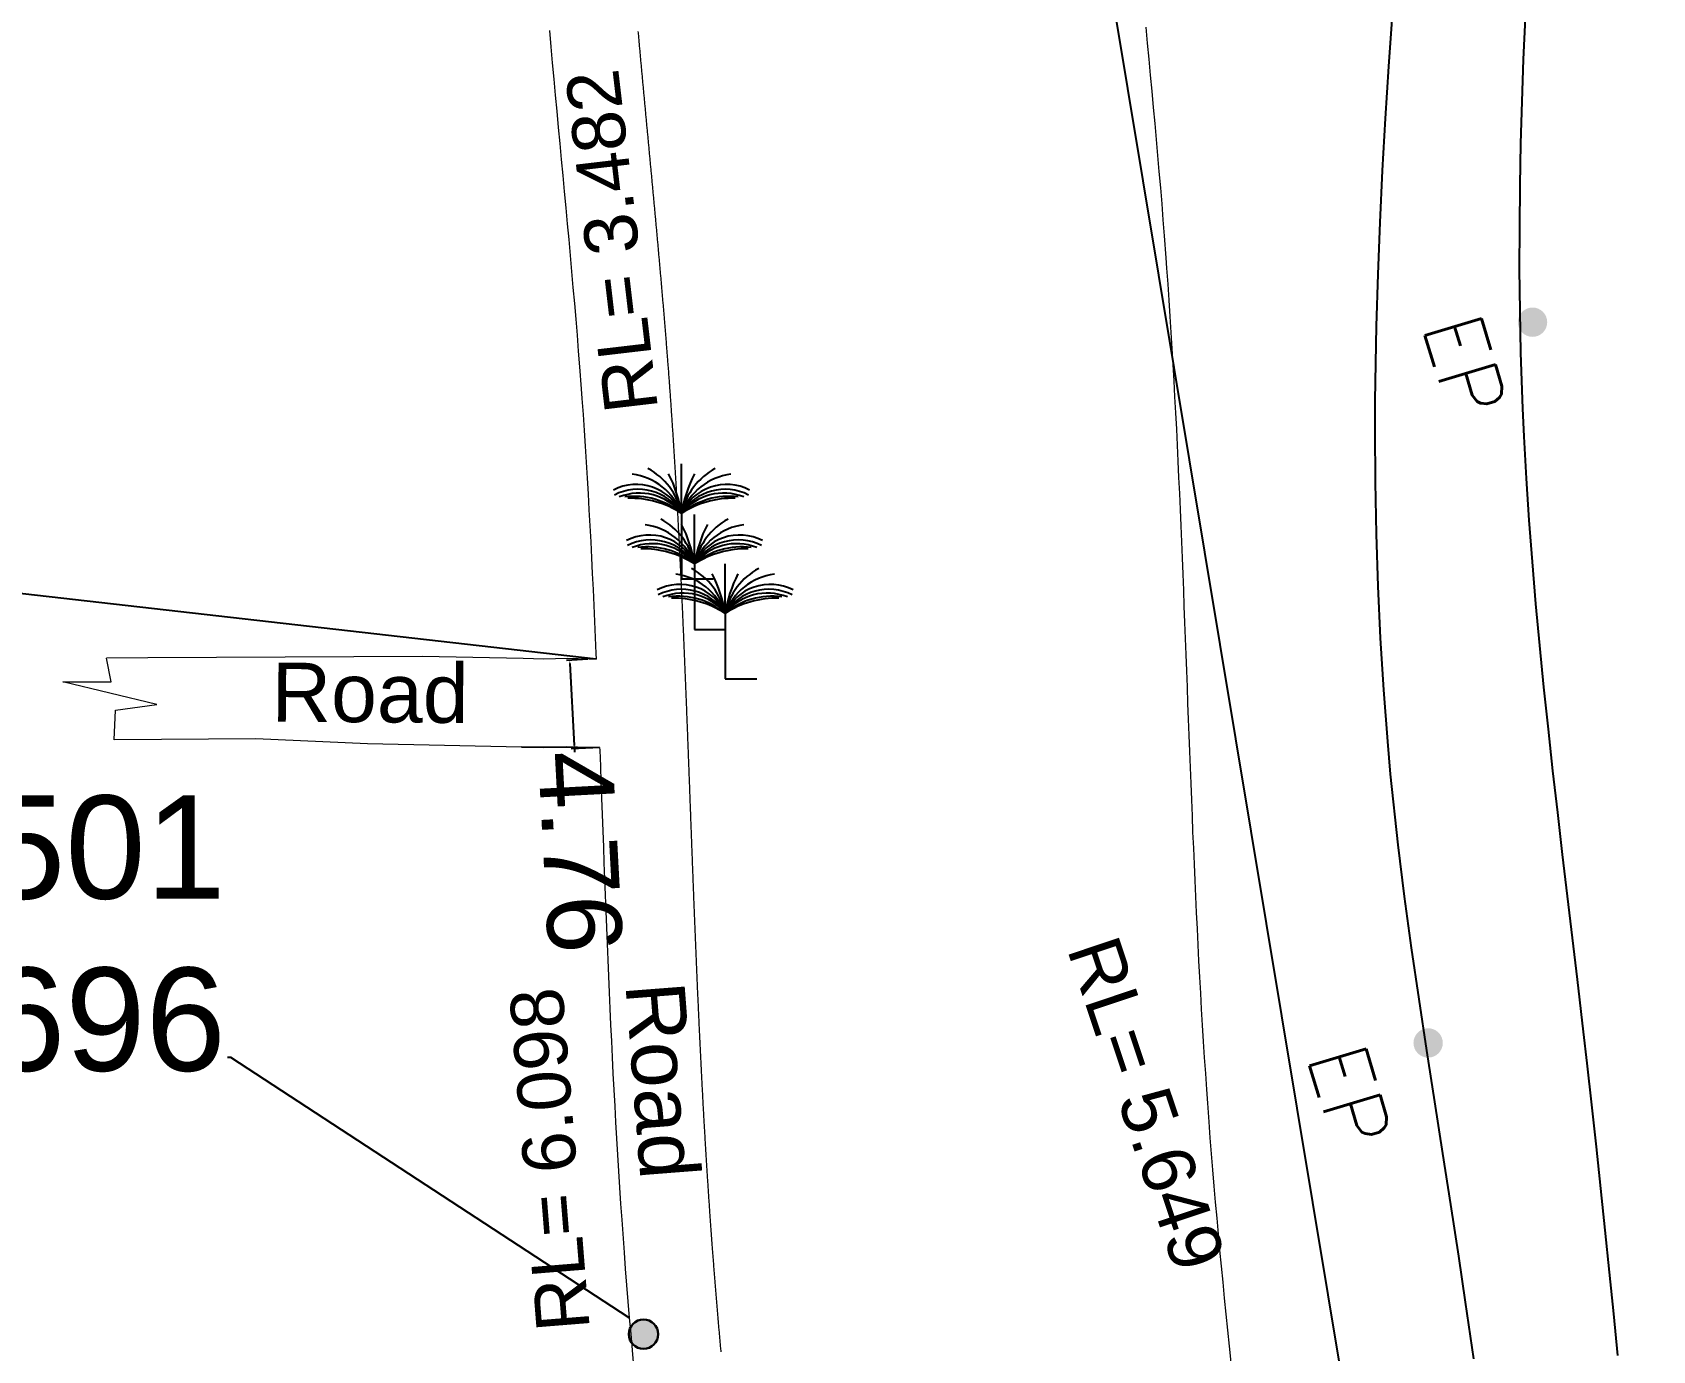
# Model space of a CAD drawing. Header units: millimetres. Extents: x 234588 to 238075, y 2578744 to 2579543.
# Drawn here: x 234881.4 to 234968.4, y 2578886.6 to 2578957.4 of the extents above; entities that cross this region are included whole.
import ezdxf

# ---------------------------------------------------------------- set-up
doc = ezdxf.new("R2010")
doc.units = ezdxf.units.MM
doc.header["$MEASUREMENT"] = 0
doc.header["$PDMODE"] = 98
doc.header["$PDSIZE"] = 0.5
for name, color, linetype in [('Boundary', 6, 'Continuous'), ('COORDINATES', 7, 'Continuous'), ('Points-NUM', 4, 'Continuous'), ('Points-TXT', 3, 'Continuous'), ('RL', 7, 'Continuous')]:
    doc.layers.add(name, color=color, linetype=linetype)
doc.layers.add('EP', color=1, linetype='Continuous', lineweight=30)
doc.styles.add('romans', font='romans.shx')
doc.styles.get("Standard").update_dxf_attribs({"font": 'arial.ttf'})
doc.dimstyles.get("Standard").update_dxf_attribs({"dimtxt": 4, "dimasz": 0.18, "dimexe": 0.18, "dimexo": 0.0625, "dimgap": 0.09, "dimtad": 0, "dimzin": 0, "dimdsep": 46, "dimtxsty": 'Standard', "dimcen": 0.09, "dimadec": 0, "dimazin": 0, "dimtfac": 1, "dimtofl": 0, "dimtmove": 0, "dimatfit": 3, "dimfxl": 1, "dimtolj": 1, "dimtzin": 0, "dimarcsym": 0})

# ---------------------------------------------------------------- blocks, each defined once
blk = doc.blocks.new('*D18')
at = {"layer": 'Defpoints', "color": 0}
for p in [(234911.298, 2578923.772), (234910.509, 2578918.965), (234911.552, 2578919.021)]:
    blk.add_point(p, dxfattribs=at)
at = {"layer": 'Points-NUM', "color": 0, "lineweight": -2}
for p, q in [((234911.236, 2578923.769), (234910.076, 2578923.707)), ((234910.265, 2578923.536), (234910.5, 2578919.145)), ((234911.489, 2578919.017), (234910.33, 2578918.955)), ((234910.509, 2578918.965), (234910.519, 2578918.785))]:
    blk.add_line(p, q, dxfattribs=at)
at = {"layer": 'Points-NUM', "color": 0}
for points in [[(234910.295, 2578923.538), (234910.235, 2578923.535), (234910.256, 2578923.716)], [(234910.53, 2578919.146), (234910.47, 2578919.143), (234910.509, 2578918.965)]]:
    blk.add_solid(points, dxfattribs=at)
at = {"layer": 'Points-NUM', "color": 0, "lineweight": 0, "insert": (234910.805, 2578913.429), "char_height": 4, "attachment_point": 5, "rotation": 273.05733}
blk.add_mtext('\\A1;4.76', dxfattribs=at)
blk = doc.blocks.new('*D24')
at = {"layer": 'Defpoints', "color": 0}
for p in [(234842.909, 2579383.192), (234968.204, 2578785.8), (234942.797, 2578781.582)]:
    blk.add_point(p, dxfattribs=at)
at = {"layer": 'Points-NUM', "color": 0, "lineweight": -2}
for p, q in [((234842.971, 2579383.202), (234868.493, 2579387.44)), ((234868.345, 2579387.233), (234917.209, 2579092.932)), ((234968.174, 2578785.978), (234919.967, 2579076.322)), ((234942.859, 2578781.592), (234968.382, 2578785.83))]:
    blk.add_line(p, q, dxfattribs=at)
at = {"layer": 'Points-NUM', "color": 0}
for points in [[(234868.374, 2579387.238), (234868.315, 2579387.228), (234868.315, 2579387.41)], [(234968.204, 2578785.983), (234968.145, 2578785.973), (234968.204, 2578785.8)]]:
    blk.add_solid(points, dxfattribs=at)
at = {"layer": 'Points-NUM', "color": 0, "insert": (234918.588, 2579084.627), "char_height": 4, "attachment_point": 5, "rotation": 279.42713}
blk.add_mtext('\\A1;609.85', dxfattribs=at)

msp = doc.modelspace()

# ---------------------------------------------------------------- hatches: boundary and pattern name
at = {"layer": 'Points-NUM'}
h = msp.add_hatch(color=1, dxfattribs=at)
h.dxf.hatch_style = 1
h.paths.add_polyline_path([(234961.15, 2578941.869, 1), (234962.725, 2578941.869, 1)])
h = msp.add_hatch(color=1, dxfattribs=at)
h.dxf.hatch_style = 1
h.paths.add_polyline_path([(234955.546, 2578903.167, 1), (234957.121, 2578903.167, 1)])
h = msp.add_hatch(color=1, dxfattribs=at)
h.dxf.hatch_style = 1
h.paths.add_polyline_path([(234913.444, 2578887.51, 1), (234915.019, 2578887.51, 1)])

# ---------------------------------------------------------------- linework, layer by layer
at = {"layer": 'Boundary'}
for points in [[(234954.4, 2578958.378), (234954.204, 2578955.591), (234954.026, 2578952.804), (234953.869, 2578950.017), (234953.735, 2578947.228), (234953.626, 2578944.439), (234953.544, 2578941.65), (234953.48, 2578937.67), (234953.473, 2578936.068), (234953.488, 2578933.277), (234953.539, 2578930.486), (234953.628, 2578927.697), (234953.757, 2578924.91), (234953.929, 2578922.126), (234954.144, 2578919.346), (234954.302, 2578917.605), (234954.71, 2578913.8), (234955.053, 2578911.033), (234955.427, 2578908.27), (234955.826, 2578905.51), (234956.243, 2578902.752), (234956.672, 2578899.995), (234957.106, 2578897.238), (234957.538, 2578894.482), (234957.962, 2578891.724), (234958.329, 2578889.252), (234958.76, 2578886.202)], [(234966.511, 2578886.378), (234966.292, 2578888.62), (234966.067, 2578890.862), (234965.838, 2578893.105), (234965.603, 2578895.349), (234965.362, 2578897.592), (234965.116, 2578899.835), (234964.865, 2578902.079), (234964.673, 2578903.758), (234964.345, 2578906.564), (234964.079, 2578908.807), (234963.813, 2578911.049), (234963.549, 2578913.292), (234963.288, 2578915.534), (234963.033, 2578917.777), (234962.787, 2578920.019), (234962.551, 2578922.262), (234962.328, 2578924.505), (234962.12, 2578926.749), (234961.929, 2578928.993), (234961.758, 2578931.237), (234961.609, 2578933.482), (234961.484, 2578935.728), (234961.414, 2578937.242), (234961.313, 2578940.221), (234961.268, 2578942.469), (234961.246, 2578944.717), (234961.248, 2578946.966), (234961.272, 2578949.215), (234961.315, 2578951.466), (234961.378, 2578953.716), (234961.458, 2578955.967), (234961.553, 2578958.219)]]:
    msp.add_lwpolyline(points, dxfattribs=at)
at = {"layer": 'Boundary', "lineweight": 20}
for points in [[(234909.162, 2578957.528), (234909.239, 2578956.659), (234909.318, 2578955.791), (234909.397, 2578954.926), (234909.477, 2578954.059), (234909.558, 2578953.194), (234909.639, 2578952.329), (234909.72, 2578951.465), (234909.801, 2578950.602), (234909.882, 2578949.74), (234909.963, 2578948.879), (234910.043, 2578948.018), (234910.122, 2578947.159), (234910.201, 2578946.302), (234910.279, 2578945.445), (234910.356, 2578944.588), (234910.431, 2578943.732), (234910.505, 2578942.877), (234910.578, 2578942.023), (234910.648, 2578941.17), (234910.717, 2578940.317), (234910.784, 2578939.466), (234910.872, 2578938.296), (234910.911, 2578937.764), (234910.971, 2578936.912), (234911.029, 2578936.06), (234911.085, 2578935.208), (234911.139, 2578934.354), (234911.191, 2578933.501), (234911.241, 2578932.646), (234911.289, 2578931.792), (234911.336, 2578930.936), (234911.381, 2578930.08), (234911.425, 2578929.223), (234911.467, 2578928.366), (234911.508, 2578927.508), (234911.548, 2578926.649), (234911.587, 2578925.79), (234911.624, 2578924.931), (234911.661, 2578924.07), (234911.673, 2578923.773)], [(234918.383, 2578886.574), (234918.377, 2578886.647), (234918.37, 2578886.719), (234918.364, 2578886.791), (234918.357, 2578886.863), (234918.351, 2578886.935), (234918.344, 2578887.008), (234918.338, 2578887.08), (234918.331, 2578887.152), (234918.325, 2578887.224), (234918.319, 2578887.296), (234918.312, 2578887.368), (234918.306, 2578887.441), (234918.299, 2578887.513), (234918.293, 2578887.585), (234918.287, 2578887.657), (234918.28, 2578887.729), (234918.274, 2578887.802), (234918.268, 2578887.874), (234918.261, 2578887.946), (234918.255, 2578888.018), (234918.249, 2578888.09), (234918.243, 2578888.163), (234918.236, 2578888.235), (234918.23, 2578888.307), (234918.224, 2578888.379), (234918.218, 2578888.452), (234918.212, 2578888.524), (234918.205, 2578888.596), (234918.199, 2578888.668), (234918.193, 2578888.74), (234918.187, 2578888.813), (234918.181, 2578888.885), (234918.175, 2578888.957), (234918.169, 2578889.029), (234918.163, 2578889.102), (234918.157, 2578889.174), (234918.151, 2578889.246), (234918.144, 2578889.318), (234918.138, 2578889.39), (234918.132, 2578889.463), (234918.126, 2578889.535), (234918.12, 2578889.607), (234918.114, 2578889.679), (234918.108, 2578889.752), (234918.103, 2578889.824), (234918.097, 2578889.896), (234918.091, 2578889.968), (234918.085, 2578890.041), (234918.079, 2578890.113), (234918.073, 2578890.185), (234918.067, 2578890.257), (234918.062, 2578890.33), (234918.056, 2578890.402), (234918.05, 2578890.474), (234918.044, 2578890.546), (234918.038, 2578890.619), (234918.033, 2578890.691), (234918.027, 2578890.763), (234918.021, 2578890.835), (234918.016, 2578890.908), (234918.01, 2578890.98), (234918.004, 2578891.052), (234917.999, 2578891.124), (234917.993, 2578891.197), (234917.987, 2578891.269), (234917.982, 2578891.341), (234917.976, 2578891.413), (234917.97, 2578891.486), (234917.965, 2578891.558), (234917.959, 2578891.63), (234917.954, 2578891.703), (234917.948, 2578891.775), (234917.943, 2578891.847), (234917.937, 2578891.919), (234917.932, 2578891.992), (234917.926, 2578892.064), (234917.921, 2578892.136), (234917.915, 2578892.209), (234917.91, 2578892.284), (234917.904, 2578892.367), (234917.897, 2578892.45), (234917.891, 2578892.534), (234917.885, 2578892.617), (234917.879, 2578892.7), (234917.873, 2578892.783), (234917.867, 2578892.867), (234917.861, 2578892.95), (234917.855, 2578893.033), (234917.849, 2578893.117), (234917.843, 2578893.2), (234917.837, 2578893.276), (234917.833, 2578893.337), (234917.828, 2578893.399), (234917.824, 2578893.46), (234917.82, 2578893.521), (234917.815, 2578893.583), (234917.811, 2578893.644), (234917.807, 2578893.705), (234917.802, 2578893.767), (234917.798, 2578893.828), (234917.794, 2578893.89), (234917.789, 2578893.951), (234917.785, 2578894.017), (234917.78, 2578894.089), (234917.775, 2578894.161), (234917.77, 2578894.234), (234917.765, 2578894.306), (234917.76, 2578894.378), (234917.755, 2578894.451), (234917.75, 2578894.523), (234917.745, 2578894.595), (234917.74, 2578894.668), (234917.735, 2578894.74), (234917.73, 2578894.812), (234917.725, 2578894.885), (234917.721, 2578894.957), (234917.716, 2578895.029), (234917.711, 2578895.102), (234917.706, 2578895.174), (234917.702, 2578895.247), (234917.697, 2578895.319), (234917.692, 2578895.391), (234917.687, 2578895.464), (234917.683, 2578895.536), (234917.678, 2578895.608), (234917.673, 2578895.681), (234917.668, 2578895.753), (234917.664, 2578895.826), (234917.659, 2578895.898), (234917.655, 2578895.97), (234917.65, 2578896.043), (234917.645, 2578896.115), (234917.641, 2578896.187), (234917.636, 2578896.26), (234917.632, 2578896.332), (234917.627, 2578896.405), (234917.622, 2578896.477), (234917.618, 2578896.549), (234917.613, 2578896.622), (234917.609, 2578896.694), (234917.604, 2578896.767), (234917.6, 2578896.839), (234917.596, 2578896.911), (234917.591, 2578896.984), (234917.587, 2578897.056), (234917.582, 2578897.129), (234917.578, 2578897.201), (234917.573, 2578897.273), (234917.569, 2578897.346), (234917.564, 2578897.418), (234917.56, 2578897.491), (234917.556, 2578897.563), (234917.552, 2578897.636), (234917.547, 2578897.708), (234917.543, 2578897.78), (234917.539, 2578897.853), (234917.534, 2578897.925), (234917.53, 2578897.998), (234917.526, 2578898.07), (234917.522, 2578898.143), (234917.517, 2578898.215), (234917.513, 2578898.287), (234917.509, 2578898.36), (234917.505, 2578898.432), (234917.501, 2578898.505), (234917.496, 2578898.577), (234917.492, 2578898.65), (234917.488, 2578898.722), (234917.484, 2578898.794), (234917.48, 2578898.867), (234917.476, 2578898.939), (234917.472, 2578899.012), (234917.468, 2578899.084), (234917.463, 2578899.157), (234917.459, 2578899.229), (234917.455, 2578899.302), (234917.451, 2578899.374), (234917.447, 2578899.446), (234917.443, 2578899.519), (234917.439, 2578899.591), (234917.435, 2578899.664), (234917.431, 2578899.736), (234917.427, 2578899.809), (234917.423, 2578899.881), (234917.419, 2578899.954), (234917.415, 2578900.026), (234917.412, 2578900.099), (234917.408, 2578900.171), (234917.404, 2578900.244), (234917.4, 2578900.316), (234917.396, 2578900.388), (234917.392, 2578900.461), (234917.388, 2578900.533), (234917.385, 2578900.606), (234917.381, 2578900.678), (234917.377, 2578900.751), (234917.373, 2578900.823), (234917.369, 2578900.896), (234917.365, 2578900.968), (234917.362, 2578901.041), (234917.358, 2578901.113), (234917.354, 2578901.186), (234917.35, 2578901.258), (234917.347, 2578901.331), (234917.343, 2578901.403), (234917.339, 2578901.476), (234917.336, 2578901.548), (234917.332, 2578901.621), (234917.328, 2578901.693), (234917.324, 2578901.766), (234917.321, 2578901.838), (234917.317, 2578901.911), (234917.313, 2578901.983), (234917.31, 2578902.056), (234917.306, 2578902.128), (234917.303, 2578902.201), (234917.299, 2578902.273), (234917.295, 2578902.346), (234917.292, 2578902.418), (234917.288, 2578902.491), (234917.285, 2578902.563), (234917.281, 2578902.636), (234917.277, 2578902.708), (234917.274, 2578902.781), (234917.27, 2578902.853), (234917.267, 2578902.926), (234917.263, 2578902.998), (234917.26, 2578903.071), (234917.256, 2578903.143), (234917.253, 2578903.216), (234917.249, 2578903.288), (234917.246, 2578903.361), (234917.242, 2578903.433), (234917.239, 2578903.506), (234917.236, 2578903.578), (234917.232, 2578903.651), (234917.229, 2578903.723), (234917.225, 2578903.796), (234917.222, 2578903.868), (234917.219, 2578903.941), (234917.215, 2578904.013), (234917.212, 2578904.086), (234917.208, 2578904.158), (234917.205, 2578904.231), (234917.202, 2578904.303), (234917.198, 2578904.376), (234917.195, 2578904.448), (234917.192, 2578904.521), (234917.188, 2578904.593), (234917.185, 2578904.666), (234917.182, 2578904.739), (234917.178, 2578904.811), (234917.175, 2578904.884), (234917.172, 2578904.956), (234917.168, 2578905.029), (234917.165, 2578905.101), (234917.162, 2578905.174), (234917.159, 2578905.246), (234917.155, 2578905.319), (234917.152, 2578905.391), (234917.149, 2578905.464), (234917.146, 2578905.536), (234917.143, 2578905.609), (234917.139, 2578905.681), (234917.136, 2578905.754), (234917.133, 2578905.827), (234917.13, 2578905.899), (234917.126, 2578905.972), (234917.123, 2578906.044), (234917.12, 2578906.117), (234917.117, 2578906.189), (234917.114, 2578906.262), (234917.111, 2578906.334), (234917.108, 2578906.407), (234917.104, 2578906.479), (234917.101, 2578906.552), (234917.098, 2578906.624), (234917.095, 2578906.697), (234917.092, 2578906.77), (234917.089, 2578906.842), (234917.086, 2578906.915), (234917.083, 2578906.987), (234917.079, 2578907.06), (234917.076, 2578907.132), (234917.073, 2578907.205), (234917.07, 2578907.277), (234917.067, 2578907.35), (234917.064, 2578907.423), (234917.061, 2578907.495), (234917.058, 2578907.568), (234917.055, 2578907.64), (234917.052, 2578907.713), (234917.049, 2578907.785), (234917.046, 2578907.858), (234917.043, 2578907.93), (234917.04, 2578908.003), (234917.037, 2578908.076), (234917.034, 2578908.148), (234917.031, 2578908.221), (234917.028, 2578908.293), (234917.025, 2578908.366), (234917.022, 2578908.438), (234917.019, 2578908.511), (234917.016, 2578908.583), (234917.013, 2578908.656), (234917.01, 2578908.729), (234917.007, 2578908.801), (234917.004, 2578908.874), (234917.001, 2578908.946), (234916.998, 2578909.019), (234916.995, 2578909.091), (234916.992, 2578909.164), (234916.99, 2578909.236), (234916.987, 2578909.309), (234916.984, 2578909.382), (234916.981, 2578909.454), (234916.978, 2578909.527), (234916.975, 2578909.599), (234916.972, 2578909.672), (234916.969, 2578909.744), (234916.966, 2578909.817), (234916.963, 2578909.89), (234916.961, 2578909.962), (234916.958, 2578910.035), (234916.955, 2578910.107), (234916.952, 2578910.18), (234916.949, 2578910.252), (234916.946, 2578910.325), (234916.943, 2578910.398), (234916.94, 2578910.47), (234916.938, 2578910.543), (234916.935, 2578910.615), (234916.932, 2578910.688), (234916.929, 2578910.76), (234916.926, 2578910.833), (234916.924, 2578910.905), (234916.921, 2578910.978), (234916.918, 2578911.051), (234916.915, 2578911.123), (234916.912, 2578911.196), (234916.909, 2578911.268), (234916.907, 2578911.341), (234916.904, 2578911.413), (234916.901, 2578911.486), (234916.898, 2578911.559), (234916.895, 2578911.631), (234916.893, 2578911.704), (234916.89, 2578911.776), (234916.887, 2578911.849), (234916.884, 2578911.921), (234916.881, 2578911.994), (234916.879, 2578912.067), (234916.876, 2578912.139), (234916.873, 2578912.212), (234916.87, 2578912.284), (234916.868, 2578912.357), (234916.865, 2578912.429), (234916.862, 2578912.502), (234916.859, 2578912.575), (234916.857, 2578912.647), (234916.854, 2578912.72), (234916.851, 2578912.792), (234916.848, 2578912.865), (234916.846, 2578912.937), (234916.843, 2578913.01), (234916.84, 2578913.083), (234916.837, 2578913.155), (234916.835, 2578913.228), (234916.832, 2578913.3), (234916.829, 2578913.373), (234916.826, 2578913.445), (234916.824, 2578913.518), (234916.821, 2578913.591), (234916.818, 2578913.663), (234916.815, 2578913.736), (234916.813, 2578913.808), (234916.81, 2578913.881), (234916.807, 2578913.951), (234916.805, 2578914.021), (234916.802, 2578914.091), (234916.8, 2578914.161), (234916.797, 2578914.231), (234916.794, 2578914.301), (234916.792, 2578914.371), (234916.789, 2578914.441), (234916.786, 2578914.511), (234916.784, 2578914.581), (234916.781, 2578914.651), (234916.779, 2578914.721), (234916.776, 2578914.796), (234916.773, 2578914.871), (234916.77, 2578914.946), (234916.767, 2578915.022), (234916.765, 2578915.097), (234916.762, 2578915.172), (234916.759, 2578915.247), (234916.756, 2578915.322), (234916.753, 2578915.397), (234916.751, 2578915.473), (234916.748, 2578915.548), (234916.745, 2578915.623), (234916.742, 2578915.695), (234916.74, 2578915.768), (234916.737, 2578915.84), (234916.734, 2578915.913), (234916.731, 2578915.985), (234916.729, 2578916.058), (234916.726, 2578916.131), (234916.723, 2578916.203), (234916.721, 2578916.276), (234916.718, 2578916.348), (234916.715, 2578916.421), (234916.712, 2578916.493), (234916.71, 2578916.566), (234916.707, 2578916.639), (234916.704, 2578916.711), (234916.702, 2578916.784), (234916.699, 2578916.856), (234916.696, 2578916.929), (234916.694, 2578917.001), (234916.691, 2578917.074), (234916.688, 2578917.147), (234916.685, 2578917.219), (234916.683, 2578917.292), (234916.68, 2578917.364), (234916.677, 2578917.437), (234916.675, 2578917.509), (234916.672, 2578917.582), (234916.669, 2578917.654), (234916.666, 2578917.727), (234916.664, 2578917.8), (234916.661, 2578917.872), (234916.658, 2578917.945), (234916.655, 2578918.017), (234916.653, 2578918.09), (234916.65, 2578918.162), (234916.647, 2578918.235), (234916.645, 2578918.307), (234916.642, 2578918.38), (234916.639, 2578918.453), (234916.636, 2578918.525), (234916.634, 2578918.598), (234916.631, 2578918.67), (234916.628, 2578918.743), (234916.625, 2578918.815), (234916.623, 2578918.888), (234916.62, 2578918.961), (234916.617, 2578919.033), (234916.614, 2578919.106), (234916.612, 2578919.178), (234916.609, 2578919.251), (234916.606, 2578919.323), (234916.603, 2578919.396), (234916.6, 2578919.468), (234916.598, 2578919.541), (234916.595, 2578919.614), (234916.592, 2578919.686), (234916.589, 2578919.759), (234916.587, 2578919.831), (234916.584, 2578919.904), (234916.581, 2578919.976), (234916.578, 2578920.049), (234916.575, 2578920.121), (234916.573, 2578920.194), (234916.57, 2578920.266), (234916.567, 2578920.339), (234916.564, 2578920.412), (234916.561, 2578920.484), (234916.559, 2578920.557), (234916.556, 2578920.629), (234916.553, 2578920.702), (234916.55, 2578920.774), (234916.547, 2578920.847), (234916.545, 2578920.919), (234916.542, 2578920.992), (234916.539, 2578921.065), (234916.536, 2578921.137), (234916.533, 2578921.21), (234916.53, 2578921.282), (234916.527, 2578921.355), (234916.525, 2578921.427), (234916.522, 2578921.5), (234916.519, 2578921.572), (234916.516, 2578921.645), (234916.513, 2578921.717), (234916.51, 2578921.79), (234916.507, 2578921.863), (234916.504, 2578921.935), (234916.502, 2578922.008), (234916.499, 2578922.08), (234916.496, 2578922.153), (234916.493, 2578922.225), (234916.49, 2578922.298), (234916.487, 2578922.37), (234916.484, 2578922.443), (234916.481, 2578922.515), (234916.478, 2578922.588), (234916.475, 2578922.66), (234916.472, 2578922.733), (234916.469, 2578922.806), (234916.466, 2578922.878), (234916.463, 2578922.951), (234916.461, 2578923.023), (234916.458, 2578923.096), (234916.455, 2578923.168), (234916.452, 2578923.241), (234916.449, 2578923.313), (234916.446, 2578923.386), (234916.443, 2578923.458), (234916.44, 2578923.531), (234916.437, 2578923.603), (234916.434, 2578923.676), (234916.431, 2578923.748), (234916.428, 2578923.821), (234916.425, 2578923.894), (234916.422, 2578923.966), (234916.419, 2578924.039), (234916.416, 2578924.111), (234916.412, 2578924.184), (234916.409, 2578924.256), (234916.406, 2578924.329), (234916.403, 2578924.401), (234916.4, 2578924.474), (234916.397, 2578924.546), (234916.394, 2578924.619), (234916.391, 2578924.691), (234916.388, 2578924.764), (234916.385, 2578924.836), (234916.382, 2578924.909), (234916.378, 2578924.981), (234916.375, 2578925.054), (234916.372, 2578925.126), (234916.369, 2578925.199), (234916.366, 2578925.271), (234916.363, 2578925.344), (234916.36, 2578925.417), (234916.356, 2578925.489), (234916.353, 2578925.562), (234916.35, 2578925.634), (234916.347, 2578925.707), (234916.344, 2578925.779), (234916.341, 2578925.852), (234916.337, 2578925.924), (234916.334, 2578925.997), (234916.331, 2578926.069), (234916.328, 2578926.142), (234916.324, 2578926.214), (234916.321, 2578926.287), (234916.318, 2578926.359), (234916.315, 2578926.432), (234916.311, 2578926.504), (234916.308, 2578926.577), (234916.305, 2578926.649), (234916.301, 2578926.722), (234916.298, 2578926.794), (234916.295, 2578926.867), (234916.292, 2578926.939), (234916.288, 2578927.012), (234916.285, 2578927.084), (234916.281, 2578927.157), (234916.278, 2578927.229), (234916.275, 2578927.302), (234916.271, 2578927.374), (234916.268, 2578927.447), (234916.265, 2578927.519), (234916.261, 2578927.592), (234916.258, 2578927.664), (234916.255, 2578927.737), (234916.251, 2578927.809), (234916.248, 2578927.882), (234916.244, 2578927.954), (234916.241, 2578928.027), (234916.237, 2578928.099), (234916.234, 2578928.172), (234916.23, 2578928.244), (234916.227, 2578928.317), (234916.223, 2578928.389), (234916.22, 2578928.462), (234916.216, 2578928.534), (234916.213, 2578928.607), (234916.209, 2578928.679), (234916.206, 2578928.752), (234916.202, 2578928.824), (234916.199, 2578928.897), (234916.195, 2578928.969), (234916.191, 2578929.042), (234916.188, 2578929.114), (234916.184, 2578929.187), (234916.181, 2578929.259), (234916.177, 2578929.332), (234916.174, 2578929.404), (234916.17, 2578929.477), (234916.166, 2578929.549), (234916.163, 2578929.622), (234916.159, 2578929.694), (234916.155, 2578929.767), (234916.151, 2578929.839), (234916.148, 2578929.912), (234916.144, 2578929.984), (234916.14, 2578930.056), (234916.137, 2578930.129), (234916.133, 2578930.201), (234916.129, 2578930.274), (234916.126, 2578930.346), (234916.122, 2578930.419), (234916.118, 2578930.491), (234916.114, 2578930.564), (234916.11, 2578930.636), (234916.106, 2578930.709), (234916.103, 2578930.781), (234916.099, 2578930.854), (234916.095, 2578930.926), (234916.091, 2578930.999), (234916.087, 2578931.071), (234916.083, 2578931.144), (234916.08, 2578931.216), (234916.076, 2578931.289), (234916.072, 2578931.361), (234916.068, 2578931.433), (234916.064, 2578931.506), (234916.06, 2578931.578), (234916.056, 2578931.651), (234916.052, 2578931.723), (234916.048, 2578931.796), (234916.044, 2578931.868), (234916.04, 2578931.941), (234916.036, 2578932.013), (234916.032, 2578932.086), (234916.028, 2578932.158), (234916.024, 2578932.231), (234916.02, 2578932.303), (234916.016, 2578932.375), (234916.012, 2578932.448), (234916.007, 2578932.52), (234916.003, 2578932.593), (234915.999, 2578932.665), (234915.995, 2578932.738), (234915.991, 2578932.81), (234915.987, 2578932.883), (234915.983, 2578932.955), (234915.979, 2578933.027), (234915.974, 2578933.1), (234915.97, 2578933.172), (234915.966, 2578933.245), (234915.962, 2578933.317), (234915.957, 2578933.39), (234915.953, 2578933.462), (234915.949, 2578933.535), (234915.945, 2578933.607), (234915.94, 2578933.679), (234915.936, 2578933.752), (234915.932, 2578933.824), (234915.927, 2578933.897), (234915.923, 2578933.969), (234915.918, 2578934.042), (234915.914, 2578934.114), (234915.91, 2578934.187), (234915.905, 2578934.259), (234915.901, 2578934.331), (234915.896, 2578934.404), (234915.892, 2578934.476), (234915.888, 2578934.549), (234915.883, 2578934.621), (234915.879, 2578934.694), (234915.874, 2578934.766), (234915.87, 2578934.838), (234915.865, 2578934.911), (234915.86, 2578934.983), (234915.856, 2578935.056), (234915.851, 2578935.128), (234915.847, 2578935.2), (234915.842, 2578935.273), (234915.838, 2578935.345), (234915.833, 2578935.418), (234915.828, 2578935.49), (234915.824, 2578935.563), (234915.819, 2578935.635), (234915.814, 2578935.707), (234915.81, 2578935.78), (234915.805, 2578935.852), (234915.8, 2578935.925), (234915.795, 2578935.997), (234915.791, 2578936.069), (234915.786, 2578936.142), (234915.781, 2578936.214), (234915.776, 2578936.287), (234915.772, 2578936.359), (234915.767, 2578936.432), (234915.762, 2578936.504), (234915.757, 2578936.576), (234915.752, 2578936.649), (234915.747, 2578936.721), (234915.742, 2578936.794), (234915.737, 2578936.866), (234915.732, 2578936.938), (234915.727, 2578937.011), (234915.722, 2578937.083), (234915.718, 2578937.156), (234915.713, 2578937.228), (234915.708, 2578937.3), (234915.702, 2578937.373), (234915.697, 2578937.445), (234915.692, 2578937.518), (234915.687, 2578937.59), (234915.682, 2578937.662), (234915.677, 2578937.735), (234915.672, 2578937.807), (234915.667, 2578937.879), (234915.662, 2578937.952), (234915.656, 2578938.024), (234915.651, 2578938.097), (234915.648, 2578938.145), (234915.645, 2578938.19), (234915.641, 2578938.236), (234915.638, 2578938.281), (234915.635, 2578938.327), (234915.631, 2578938.373), (234915.628, 2578938.418), (234915.625, 2578938.464), (234915.621, 2578938.509), (234915.618, 2578938.555), (234915.615, 2578938.6), (234915.611, 2578938.646), (234915.604, 2578938.743), (234915.597, 2578938.842), (234915.589, 2578938.942), (234915.582, 2578939.041), (234915.574, 2578939.14), (234915.567, 2578939.239), (234915.559, 2578939.338), (234915.552, 2578939.438), (234915.544, 2578939.537), (234915.537, 2578939.636), (234915.529, 2578939.735), (234915.522, 2578939.834), (234915.516, 2578939.906), (234915.51, 2578939.978), (234915.505, 2578940.051), (234915.499, 2578940.123), (234915.493, 2578940.195), (234915.488, 2578940.268), (234915.482, 2578940.34), (234915.476, 2578940.412), (234915.471, 2578940.485), (234915.465, 2578940.557), (234915.459, 2578940.629), (234915.454, 2578940.702), (234915.448, 2578940.774), (234915.442, 2578940.846), (234915.436, 2578940.919), (234915.43, 2578940.991), (234915.424, 2578941.064), (234915.419, 2578941.136), (234915.413, 2578941.208), (234915.407, 2578941.281), (234915.401, 2578941.353), (234915.395, 2578941.425), (234915.389, 2578941.498), (234915.383, 2578941.57), (234915.377, 2578941.642), (234915.372, 2578941.715), (234915.366, 2578941.787), (234915.36, 2578941.859), (234915.354, 2578941.932), (234915.348, 2578942.004), (234915.342, 2578942.076), (234915.336, 2578942.149), (234915.33, 2578942.221), (234915.324, 2578942.293), (234915.318, 2578942.366), (234915.311, 2578942.438), (234915.305, 2578942.51), (234915.299, 2578942.583), (234915.293, 2578942.655), (234915.287, 2578942.727), (234915.281, 2578942.8), (234915.275, 2578942.872), (234915.269, 2578942.944), (234915.262, 2578943.017), (234915.256, 2578943.089), (234915.25, 2578943.161), (234915.244, 2578943.234), (234915.238, 2578943.306), (234915.232, 2578943.378), (234915.225, 2578943.45), (234915.219, 2578943.523), (234915.213, 2578943.595), (234915.206, 2578943.667), (234915.2, 2578943.74), (234915.194, 2578943.812), (234915.188, 2578943.884), (234915.181, 2578943.957), (234915.175, 2578944.029), (234915.169, 2578944.101), (234915.163, 2578944.174), (234915.156, 2578944.246), (234915.15, 2578944.318), (234915.143, 2578944.391), (234915.137, 2578944.463), (234915.131, 2578944.535), (234915.124, 2578944.608), (234915.118, 2578944.68), (234915.112, 2578944.752), (234915.105, 2578944.824), (234915.099, 2578944.897), (234915.092, 2578944.969), (234915.086, 2578945.041), (234915.08, 2578945.114), (234915.073, 2578945.186), (234915.067, 2578945.258), (234915.06, 2578945.331), (234915.054, 2578945.403), (234915.047, 2578945.475), (234915.041, 2578945.548), (234915.034, 2578945.62), (234915.028, 2578945.692), (234915.021, 2578945.764), (234915.015, 2578945.837), (234915.008, 2578945.909), (234915.002, 2578945.981), (234914.995, 2578946.054), (234914.989, 2578946.126), (234914.982, 2578946.198), (234914.975, 2578946.271), (234914.969, 2578946.343), (234914.962, 2578946.415), (234914.956, 2578946.487), (234914.949, 2578946.56), (234914.943, 2578946.632), (234914.936, 2578946.704), (234914.929, 2578946.777), (234914.923, 2578946.849), (234914.916, 2578946.921), (234914.91, 2578946.994), (234914.903, 2578947.066), (234914.896, 2578947.138), (234914.89, 2578947.21), (234914.883, 2578947.283), (234914.876, 2578947.355), (234914.87, 2578947.427), (234914.863, 2578947.5), (234914.856, 2578947.572), (234914.85, 2578947.644), (234914.843, 2578947.717), (234914.836, 2578947.789), (234914.83, 2578947.861), (234914.823, 2578947.933), (234914.816, 2578948.006), (234914.81, 2578948.078), (234914.803, 2578948.15), (234914.796, 2578948.223), (234914.79, 2578948.295), (234914.783, 2578948.367), (234914.776, 2578948.439), (234914.769, 2578948.512), (234914.763, 2578948.584), (234914.756, 2578948.656), (234914.749, 2578948.729), (234914.742, 2578948.801), (234914.736, 2578948.873), (234914.729, 2578948.945), (234914.722, 2578949.018), (234914.716, 2578949.09), (234914.709, 2578949.162), (234914.702, 2578949.235), (234914.695, 2578949.307), (234914.689, 2578949.379), (234914.682, 2578949.451), (234914.675, 2578949.524), (234914.668, 2578949.596), (234914.661, 2578949.668), (234914.655, 2578949.741), (234914.648, 2578949.813), (234914.641, 2578949.885), (234914.634, 2578949.957), (234914.628, 2578950.03), (234914.621, 2578950.102), (234914.614, 2578950.174), (234914.607, 2578950.247), (234914.6, 2578950.319), (234914.594, 2578950.391), (234914.587, 2578950.464), (234914.58, 2578950.536), (234914.573, 2578950.608), (234914.566, 2578950.68), (234914.56, 2578950.753), (234914.553, 2578950.825), (234914.546, 2578950.897), (234914.539, 2578950.97), (234914.533, 2578951.042), (234914.526, 2578951.114), (234914.519, 2578951.186), (234914.512, 2578951.259), (234914.505, 2578951.331), (234914.499, 2578951.403), (234914.492, 2578951.476), (234914.485, 2578951.548), (234914.478, 2578951.62), (234914.471, 2578951.692), (234914.465, 2578951.765), (234914.458, 2578951.837), (234914.451, 2578951.909), (234914.444, 2578951.982), (234914.437, 2578952.054), (234914.431, 2578952.126), (234914.424, 2578952.198), (234914.417, 2578952.271), (234914.41, 2578952.343), (234914.403, 2578952.415), (234914.397, 2578952.488), (234914.39, 2578952.56), (234914.383, 2578952.632), (234914.376, 2578952.704), (234914.37, 2578952.777), (234914.363, 2578952.849), (234914.356, 2578952.921), (234914.349, 2578952.994), (234914.342, 2578953.066), (234914.336, 2578953.138), (234914.329, 2578953.21), (234914.322, 2578953.283), (234914.315, 2578953.355), (234914.309, 2578953.427), (234914.302, 2578953.5), (234914.295, 2578953.572), (234914.288, 2578953.644), (234914.282, 2578953.716), (234914.275, 2578953.789), (234914.268, 2578953.861), (234914.261, 2578953.933), (234914.255, 2578954.006), (234914.248, 2578954.078), (234914.241, 2578954.15), (234914.234, 2578954.222), (234914.228, 2578954.295), (234914.221, 2578954.367), (234914.214, 2578954.439), (234914.208, 2578954.512), (234914.201, 2578954.584), (234914.194, 2578954.656), (234914.188, 2578954.729), (234914.181, 2578954.801), (234914.174, 2578954.873), (234914.167, 2578954.945), (234914.161, 2578955.018), (234914.154, 2578955.09), (234914.147, 2578955.162), (234914.141, 2578955.235), (234914.134, 2578955.307), (234914.127, 2578955.379), (234914.121, 2578955.451), (234914.114, 2578955.524), (234914.108, 2578955.596), (234914.101, 2578955.668), (234914.094, 2578955.741), (234914.088, 2578955.813), (234914.081, 2578955.885), (234914.074, 2578955.958), (234914.068, 2578956.03), (234914.061, 2578956.102), (234914.055, 2578956.174), (234914.048, 2578956.247), (234914.041, 2578956.319), (234914.035, 2578956.391), (234914.028, 2578956.464), (234914.022, 2578956.536), (234914.015, 2578956.608), (234914.009, 2578956.681), (234914.002, 2578956.753), (234913.996, 2578956.825), (234913.989, 2578956.897), (234913.983, 2578956.97), (234913.976, 2578957.042), (234913.969, 2578957.114), (234913.963, 2578957.187), (234913.957, 2578957.259), (234913.95, 2578957.331), (234913.944, 2578957.404), (234913.937, 2578957.476)], [(234941.178, 2578957.717), (234941.259, 2578956.855), (234941.34, 2578955.992), (234941.42, 2578955.13), (234941.5, 2578954.267), (234941.579, 2578953.405), (234941.658, 2578952.542), (234941.735, 2578951.679), (234941.811, 2578950.816), (234941.886, 2578949.954), (234941.959, 2578949.091), (234942.031, 2578948.228), (234942.1, 2578947.364), (234942.168, 2578946.501), (234942.257, 2578945.317), (234942.297, 2578944.774), (234942.358, 2578943.91), (234942.417, 2578943.047), (234942.473, 2578942.183), (234942.528, 2578941.319), (234942.58, 2578940.454), (234942.631, 2578939.59), (234942.68, 2578938.726), (234942.727, 2578937.861), (234942.773, 2578936.996), (234942.817, 2578936.132), (234942.859, 2578935.267), (234942.901, 2578934.402), (234942.941, 2578933.537), (234942.98, 2578932.671), (234943.018, 2578931.806), (234943.055, 2578930.941), (234943.091, 2578930.076), (234943.126, 2578929.21), (234943.161, 2578928.345), (234943.195, 2578927.479), (234943.228, 2578926.613), (234943.261, 2578925.748), (234943.294, 2578924.882), (234943.327, 2578924.016), (234943.359, 2578923.151), (234943.391, 2578922.285), (234943.425, 2578921.388), (234943.456, 2578920.553), (234943.489, 2578919.687), (234943.522, 2578918.821), (234943.555, 2578917.955), (234943.589, 2578917.09), (234943.623, 2578916.224), (234943.658, 2578915.358), (234943.693, 2578914.492), (234943.73, 2578913.627), (234943.767, 2578912.761), (234943.806, 2578911.896), (234943.845, 2578911.03), (234943.885, 2578910.165), (234943.927, 2578909.3), (234943.97, 2578908.435), (234944.015, 2578907.57), (234944.061, 2578906.705), (234944.109, 2578905.841), (234944.158, 2578904.977), (234944.209, 2578904.113), (234944.262, 2578903.249), (234944.317, 2578902.385), (234944.374, 2578901.521), (234944.433, 2578900.658), (234944.484, 2578899.926), (234944.557, 2578898.933), (234944.623, 2578898.07), (234944.691, 2578897.208), (234944.761, 2578896.346), (234944.833, 2578895.484), (234944.907, 2578894.623), (234944.983, 2578893.761), (234945.061, 2578892.9), (234945.14, 2578892.039), (234945.222, 2578891.178), (234945.305, 2578890.317), (234945.391, 2578889.457), (234945.477, 2578888.596), (234945.566, 2578887.736), (234945.656, 2578886.875), (234945.748, 2578886.015)], [(234907.66, 2578919.05), (234899.406, 2578919.231), (234893.405, 2578919.489), (234885.81, 2578919.445), (234885.866, 2578921.038), (234888.094, 2578921.344), (234883.042, 2578922.552), (234885.633, 2578922.552), (234885.386, 2578923.83)], [(234907.763, 2578923.801), (234902.348, 2578923.918), (234887.603, 2578923.841), (234885.386, 2578923.83)], [(234911.673, 2578923.773), (234911.298, 2578923.772), (234911.298, 2578923.772), (234910.118, 2578923.803), (234908.866, 2578923.777), (234907.763, 2578923.801)], [(234911.862, 2578919.022), (234911.867, 2578918.896), (234911.9, 2578918.032), (234911.932, 2578917.168), (234911.964, 2578916.303), (234911.997, 2578915.438), (234912.03, 2578914.541), (234912.061, 2578913.705), (234912.094, 2578912.838), (234912.127, 2578911.971), (234912.16, 2578911.103), (234912.194, 2578910.234), (234912.228, 2578909.365), (234912.264, 2578908.496), (234912.299, 2578907.627), (234912.336, 2578906.754), (234912.374, 2578905.883), (234912.412, 2578905.012), (234912.452, 2578904.141), (234912.493, 2578903.269), (234912.535, 2578902.397), (234912.578, 2578901.524), (234912.623, 2578900.651), (234912.67, 2578899.778), (234912.718, 2578898.905), (234912.768, 2578898.031), (234912.82, 2578897.157), (234912.873, 2578896.283), (234912.929, 2578895.408), (234912.986, 2578894.533), (234913.046, 2578893.659), (234913.099, 2578892.915), (234913.172, 2578891.908), (234913.239, 2578891.033), (234913.308, 2578890.159), (234913.379, 2578889.286), (234913.452, 2578888.413), (234913.527, 2578887.54), (234913.603, 2578886.668), (234913.682, 2578885.796)]]:
    msp.add_lwpolyline(points, dxfattribs=at)
at = {"layer": 'Boundary', "lineweight": 25}
msp.add_lwpolyline([(234911.862, 2578919.022), (234911.242, 2578919.02), (234910.104, 2578919.05), (234908.865, 2578919.024), (234907.66, 2578919.05)], dxfattribs=at)
at = {"layer": 'EP'}
msp.add_circle((234914.216, 2578887.528), 0.787, dxfattribs=at)
at = {"layer": 'Points-TXT'}
for p, q in [((234916.257, 2578931.601), (234916.257, 2578934.26)), ((234916.952, 2578928.886), (234916.952, 2578931.545)), ((234918.596, 2578926.234), (234918.596, 2578928.893)), ((234916.257, 2578928.079), (234917.96, 2578928.079)), ((234916.952, 2578925.364), (234918.656, 2578925.364)), ((234918.596, 2578922.711), (234920.299, 2578922.711))]:
    msp.add_line(p, q, dxfattribs=at)
for points in [[(234916.257, 2578931.6), (234916.257, 2578928.079)], [(234916.952, 2578928.885), (234916.952, 2578925.364)], [(234918.596, 2578926.233), (234918.596, 2578922.711)]]:
    msp.add_lwpolyline(points, dxfattribs=at)
for centre, radius, start, end in [((234912.773, 2578930.886), 3.547, 12.28597, 61.75082), ((234919.741, 2578930.886), 3.547, 118.24918, 167.71403), ((234913.838, 2578930.497), 2.659, 24.52147, 117.48097), ((234913.92, 2578930.137), 2.758, 32.05789, 117.2656), ((234913.178, 2578930.446), 3.289, 20.55448, 82.49307), ((234909.239, 2578930.497), 7.104, 8.93571, 27.04513), ((234923.275, 2578930.497), 7.104, 152.95487, 171.06429), ((234919.336, 2578930.446), 3.289, 97.50693, 159.44552), ((234918.676, 2578930.497), 2.659, 62.51903, 155.47853), ((234918.594, 2578930.137), 2.758, 62.7344, 147.94211), ((234913.993, 2578929.793), 2.897, 38.59717, 111.8182), ((234913.737, 2578928.597), 3.921, 49.99777, 97.68192), ((234913.482, 2578927.293), 5.124, 57.21443, 91.22205), ((234918.521, 2578929.793), 2.897, 68.1818, 141.40283), ((234918.777, 2578928.597), 3.921, 82.31808, 130.00223), ((234919.032, 2578927.293), 5.124, 88.77795, 122.78557), ((234913.468, 2578928.171), 3.547, 12.28597, 61.75082), ((234920.437, 2578928.171), 3.547, 118.24918, 167.71403), ((234914.534, 2578927.782), 2.659, 24.52147, 117.48097), ((234913.873, 2578927.731), 3.289, 20.55448, 82.49307), ((234909.935, 2578927.782), 7.104, 8.93571, 27.04513), ((234923.97, 2578927.782), 7.104, 152.95487, 171.06429), ((234920.032, 2578927.731), 3.289, 97.50693, 159.44552), ((234919.371, 2578927.782), 2.659, 62.51903, 155.47853), ((234914.615, 2578927.421), 2.758, 32.05789, 117.2656), ((234914.688, 2578927.078), 2.897, 38.59717, 111.8182), ((234914.432, 2578925.882), 3.921, 49.99777, 97.68192), ((234914.178, 2578924.578), 5.124, 57.21443, 91.22205), ((234919.29, 2578927.421), 2.758, 62.7344, 147.94211), ((234919.216, 2578927.078), 2.897, 68.1818, 141.40283), ((234919.473, 2578925.882), 3.921, 82.31808, 130.00223), ((234919.727, 2578924.578), 5.124, 88.77795, 122.78557), ((234915.112, 2578925.519), 3.547, 12.28597, 61.75082), ((234922.08, 2578925.519), 3.547, 118.24918, 167.71403), ((234916.177, 2578925.13), 2.659, 24.52147, 117.48097), ((234915.517, 2578925.078), 3.289, 20.55448, 82.49307), ((234911.578, 2578925.13), 7.104, 8.93571, 27.04513), ((234925.614, 2578925.13), 7.104, 152.95487, 171.06429), ((234921.675, 2578925.078), 3.289, 97.50693, 159.44552), ((234921.015, 2578925.13), 2.659, 62.51903, 155.47853), ((234916.259, 2578924.769), 2.758, 32.05789, 117.2656), ((234916.332, 2578924.426), 2.897, 38.59717, 111.8182), ((234916.076, 2578923.23), 3.921, 49.99777, 97.68192), ((234915.821, 2578921.925), 5.124, 57.21443, 91.22205), ((234920.933, 2578924.769), 2.758, 62.7344, 147.94211), ((234920.86, 2578924.426), 2.897, 68.1818, 141.40283), ((234921.116, 2578923.23), 3.921, 82.31808, 130.00223), ((234921.371, 2578921.925), 5.124, 88.77795, 122.78557)]:
    msp.add_arc(centre, radius, start, end, dxfattribs=at)

# ---------------------------------------------------------------- texts
at = {"layer": 'COORDINATES', "insert": (234891.795, 2578901.589), "char_height": 5.544, "attachment_point": 9}
msp.add_mtext('\\A1;E=236960.501\\PN=2579729.696', dxfattribs=at)
at = {"layer": 'EP', "char_height": 3.168, "attachment_point": 1}
for insert, rotation in [((234894.264, 2578923.593), 359.57175), ((234916.4, 2578906.557), 274.42873)]:
    msp.add_mtext_dynamic_manual_height_columns('Road', width=9.69937, gutter_width=1, heights=[0], dxfattribs=dict(at, insert=insert, rotation=rotation)).dxf.set("width", 15.3638)
at = {"layer": 'RL'}
for s, rotation, p in [('RL= 3.482', 96.68897, (234914.999, 2578937.197)), ('RL= 5.649', 288.51425, (234936.931, 2578908.22, -9.737)), ('RL= 6.098', 94.60258, (234911.335, 2578887.8))]:
    msp.add_text(s, height=2.8512, rotation=rotation, dxfattribs=at).set_placement(p)
at = {"layer": 'RL', "char_height": 3.168, "attachment_point": 1, "rotation": 286.77591, "style": 'romans'}
for insert in [(234959.04, 2578942.591), (234952.849, 2578903.367)]:
    msp.add_mtext_dynamic_manual_height_columns('EP', width=4.0017, gutter_width=33, heights=[0], dxfattribs=dict(at, insert=insert)).dxf.set("width", 6.33869)

# ---------------------------------------------------------------- dimensions: what is measured, and where the dimension line sits
at = {"layer": 'Points-NUM'}
dim = msp.add_linear_dim(base=(234968.204, 2578785.8), p1=(234842.909, 2579383.192), p2=(234942.797, 2578781.582), angle=279.42713, dimstyle='Standard', dxfattribs=at)
dim.commit()
dim.dimension.update_dxf_attribs({"geometry": '*D24', "text_midpoint": (234918.588, 2579084.627), "dimtype": 161})
at = {"layer": 'Points-NUM', "lineweight": 0}
dim = msp.add_aligned_dim(p1=(234911.298, 2578923.772), p2=(234911.552, 2578919.021), distance=-1.044, dimstyle='Standard', dxfattribs=at)
dim.commit()
dim.dimension.update_dxf_attribs({"geometry": '*D18', "text_midpoint": (234910.805, 2578913.429)})

# ---------------------------------------------------------------- leaders
at = {"layer": 'COORDINATES', "annotation_type": 0, "has_hookline": 1, "hookline_direction": 1}
for points, text_width in [([(234911.673, 2578923.773), (234860.28, 2578929.635)], 54.381), ([(234913.452, 2578888.413), (234892.065, 2578902.381), (234891.885, 2578902.381)], 54.396)]:
    msp.add_leader(points, dimstyle='Standard', override={"dimgap": 0.09, "dimtad": 0}, dxfattribs=dict(at, text_width=text_width))

doc.saveas('drawing.dxf')
